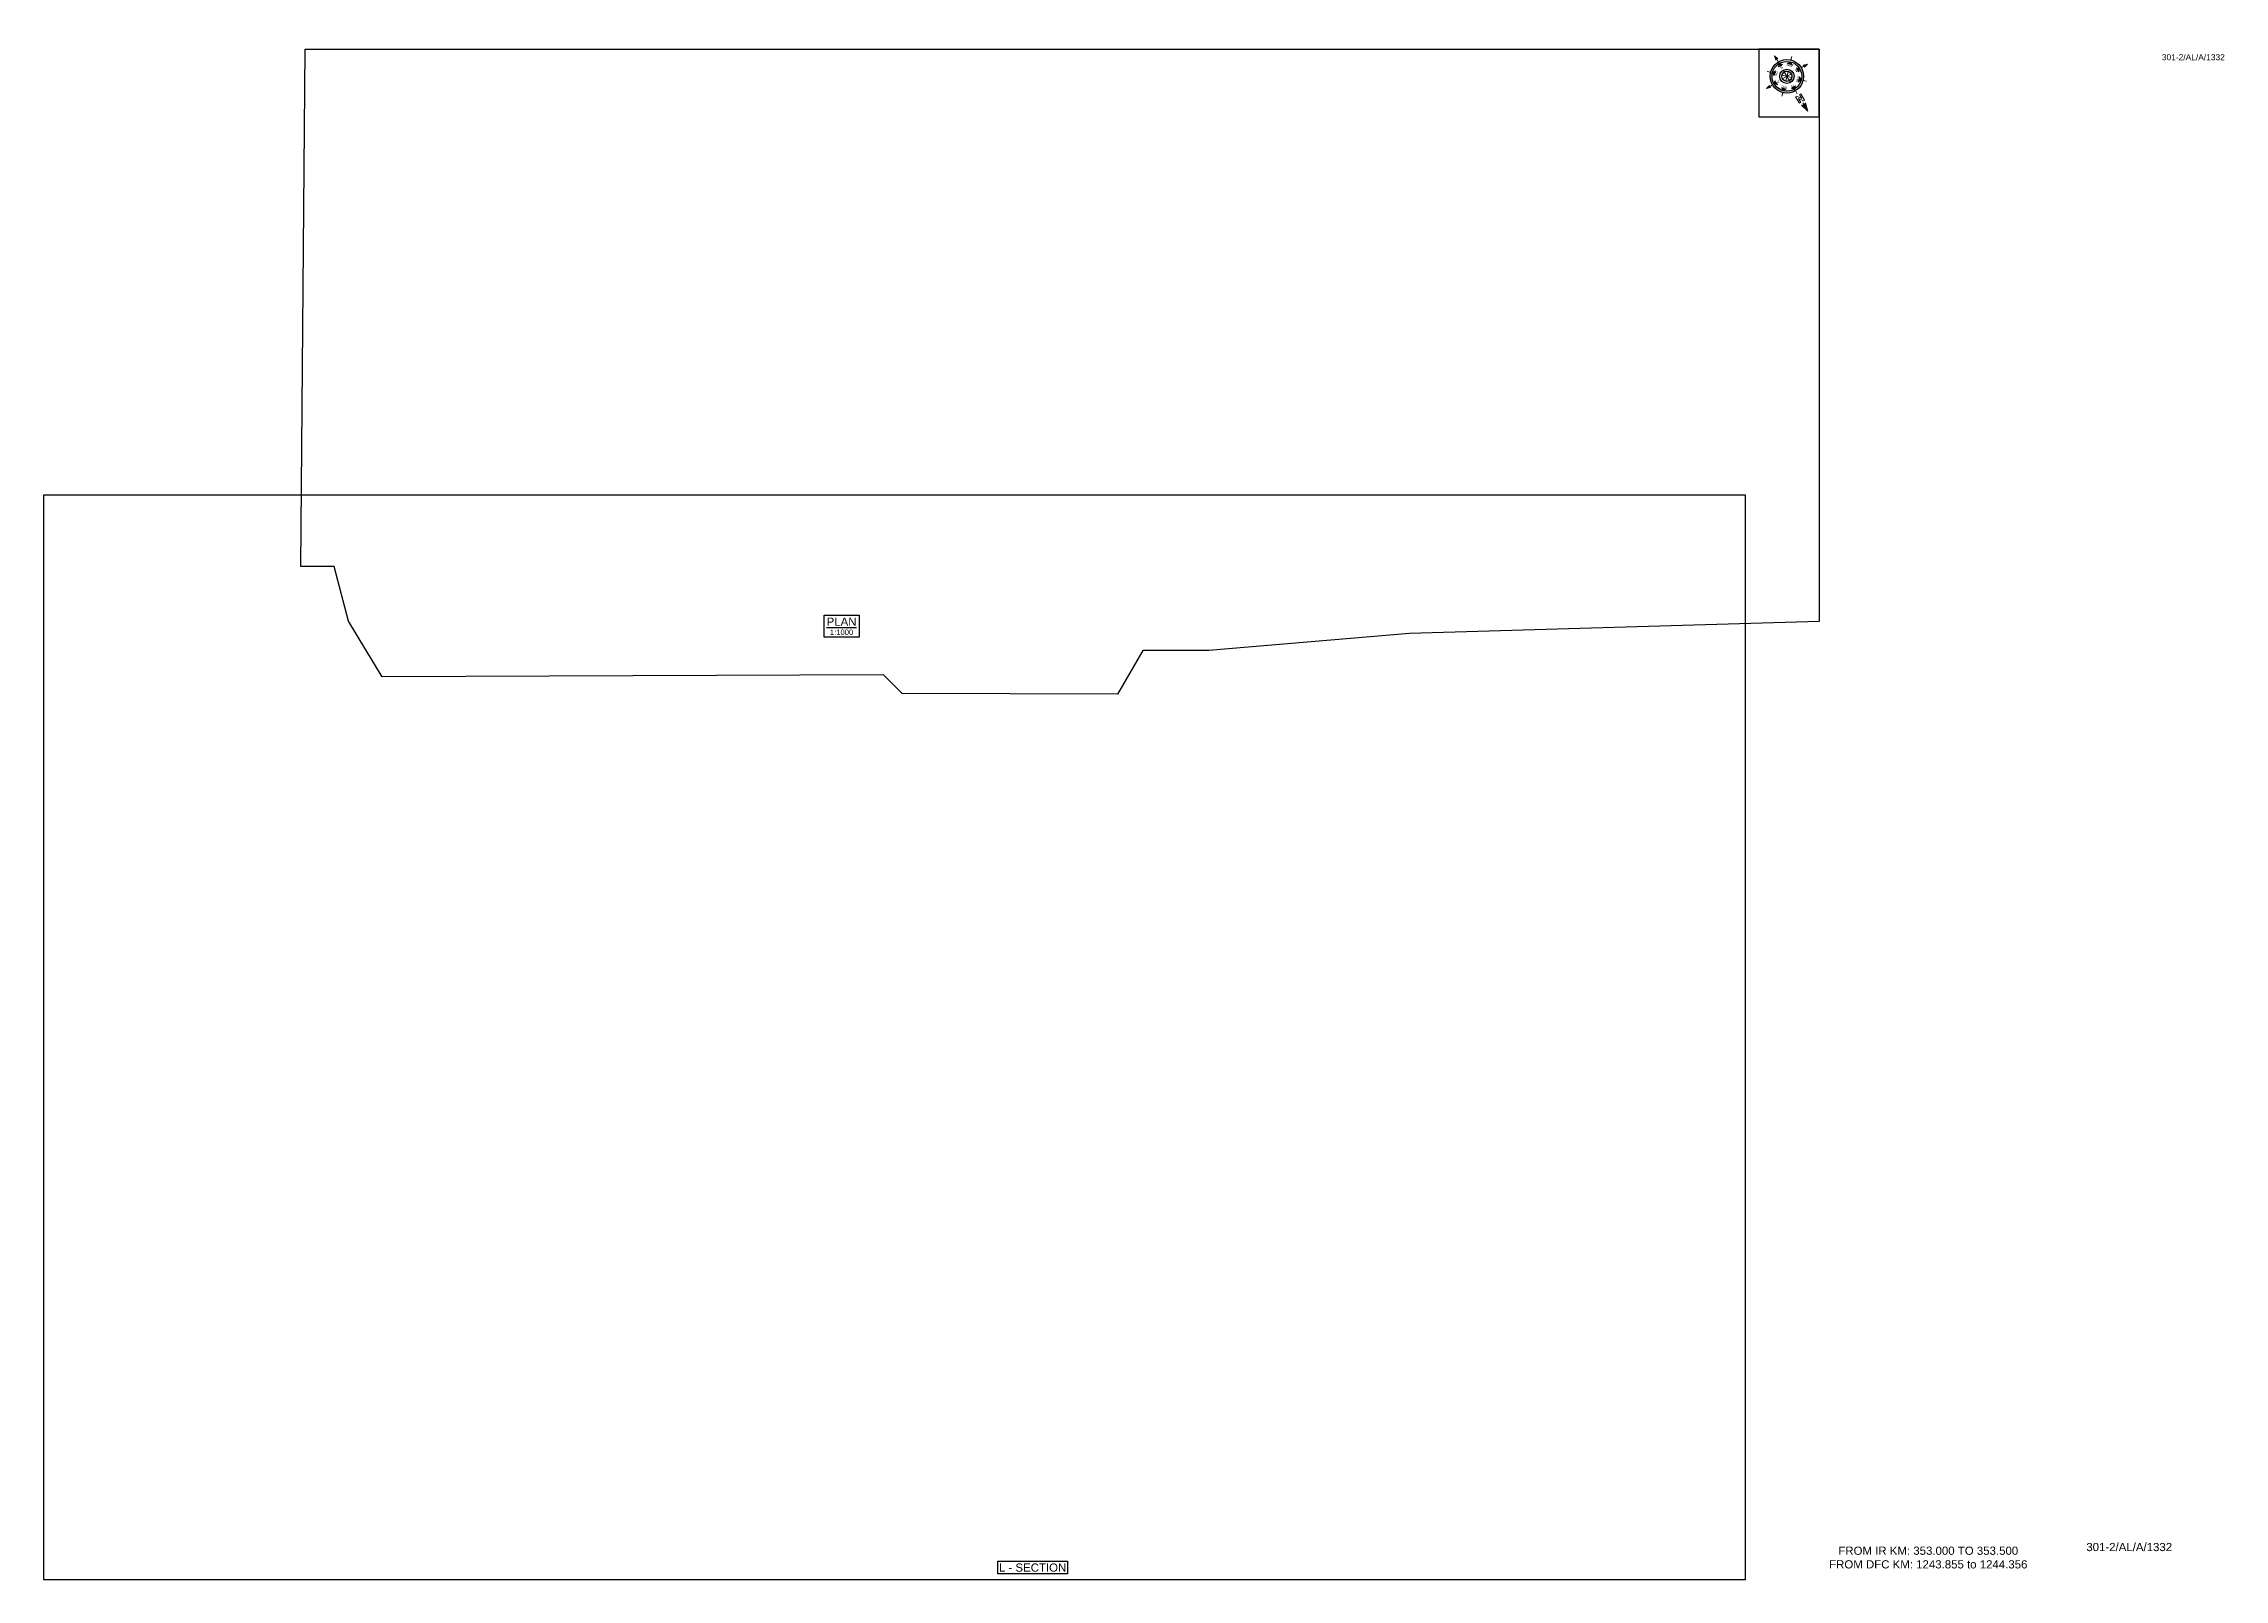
# Paper-space layout '1232' of a CAD drawing. Header units: metres. Extents: x 25 to 825, y 18 to 581.
import ezdxf
from ezdxf.enums import TextEntityAlignment as Align

# ---------------------------------------------------------------- set-up
doc = ezdxf.new("R2010")
doc.units = ezdxf.units.M
doc.header["$MEASUREMENT"] = 0
doc.layers.get('Defpoints').update_dxf_attribs({"color": 5})
doc.layers.add('title', color=7, linetype='Continuous')
doc.styles.get("Standard").update_dxf_attribs({"font": 'arial.ttf'})
doc.styles.add('Style-Arial', font='arial.ttf')

# ---------------------------------------------------------------- blocks, each defined once
blk = doc.blocks.new('N')
for points in [[(0, 8.41), (-0.49, 6.68), (0, 6.93)], [(0.49, 6.68), (0, 6.93), (0, 8.41)], [(-4.93, 0), (-4.07, 0.25), (-4.19, 0)], [(-4.07, -0.25), (-4.19, 0), (-4.93, 0)], [(-3.08, 0), (-2.59, 0.49), (-2.59, -0.49)], [(-2.18, 2.18), (-1.48, 2.18), (-2.18, 1.48)], [(0, 3.08), (0.49, 2.59), (-0.49, 2.59)], [(2.18, 2.18), (2.18, 1.48), (1.48, 2.18)], [(3.08, 0), (2.59, -0.49), (2.59, 0.49)], [(4.07, 0.25), (4.19, 0), (4.93, 0)], [(4.93, 0), (4.07, -0.25), (4.19, 0)], [(-2.18, -2.18), (-2.18, -1.48), (-1.48, -2.18)], [(0, -3.08), (-0.49, -2.59), (0.49, -2.59)], [(0, -4.93), (-0.25, -4.07), (0, -4.19)], [(0.25, -4.07), (0, -4.19), (0, -4.93)], [(2.18, -2.18), (1.48, -2.18), (2.18, -1.48)]]:
    blk.add_hatch(color=7).paths.add_polyline_path(points, flags=0)
h = blk.add_hatch(color=7)
h.paths.add_polyline_path([(0, -3.08), (0, -3.46, 1), (0, 3.46), (0, 3.08, -1)])
h.paths.add_polyline_path([(0, 1.05), (0, 1.48, 1), (0, -1.48), (0, -1.05, -1)])
at = {"color": 7, "linetype": 'ByBlock', "lineweight": 13}
for p, q in [((-0.61, 4.57), (-0.61, 6.12)), ((-0.61, 6.12), (-0.3, 6.12)), ((-0.3, 6.12), (0.32, 5.19)), ((0.32, 4.57), (-0.3, 5.5)), ((-0.3, 5.5), (-0.3, 4.57)), ((0.32, 5.19), (0.32, 6.12)), ((0.32, 6.12), (0.64, 6.12)), ((0.64, 6.12), (0.64, 4.57))]:
    blk.add_line(p, q, dxfattribs=at)
at = {"color": 7, "lineweight": 13}
for p, q in [((0, 6.41), (0, 7.28)), ((-3.46, 0), (-4.19, 0)), ((-2.45, 2.45), (-2.97, 2.97)), ((1.05, 0), (-1.05, 0)), ((-1.05, 0), (1.05, 0)), ((-0.74, 0.74), (0.74, -0.74)), ((0.74, 0.74), (-0.74, -0.74)), ((0.74, -0.74), (-0.74, 0.74)), ((-0.74, -0.74), (0.74, 0.74)), ((0, 3.46), (0, 4.19)), ((0, 3.46), (0, 3.08)), ((0, 1.05), (0, 1.48)), ((0, 1.05), (0, -1.05)), ((0, -1.05), (0, 1.05)), ((2.45, 2.45), (2.97, 2.97)), ((3.46, 0), (4.19, 0)), ((-2.45, -2.45), (-2.97, -2.97)), ((0, -1.05), (0, -1.48)), ((0, -3.46), (0, -3.08)), ((0, -3.46), (0, -4.19)), ((2.45, -2.45), (2.97, -2.97))]:
    blk.add_line(p, q, dxfattribs=at)
at = {"color": 7, "linetype": 'ByBlock', "lineweight": 13}
for points in [[(-0.3, 4.57), (-0.61, 4.57)], [(0.32, 4.57), (0.64, 4.57)]]:
    blk.add_lwpolyline(points, dxfattribs=at)
at = {"color": 7, "lineweight": 13}
for points in [[(0, 8.41), (-0.49, 6.68), (0, 6.93), (0, 6.93)], [(0.49, 6.68), (0, 6.93), (0, 8.41), (0, 8.41)], [(-4.93, 0), (-4.07, 0.25), (-4.19, 0), (-4.19, 0)], [(-4.07, -0.25), (-4.19, 0), (-4.93, 0), (-4.93, 0)], [(-3.08, 0), (-2.59, 0.49), (-2.59, -0.49), (-2.59, -0.49)], [(-2.18, 2.18), (-1.48, 2.18), (-2.18, 1.48), (-2.18, 1.48)], [(0, 3.08), (0.49, 2.59), (-0.49, 2.59), (-0.49, 2.59)], [(2.18, 2.18), (2.18, 1.48), (1.48, 2.18), (1.48, 2.18)], [(3.08, 0), (2.59, -0.49), (2.59, 0.49), (2.59, 0.49)], [(4.07, 0.25), (4.19, 0), (4.93, 0), (4.93, 0)], [(4.93, 0), (4.07, -0.25), (4.19, 0), (4.19, 0)], [(-2.18, -2.18), (-2.18, -1.48), (-1.48, -2.18), (-1.48, -2.18)], [(0, -3.08), (-0.49, -2.59), (0.49, -2.59), (0.49, -2.59)], [(0, -4.93), (-0.25, -4.07), (0, -4.19), (0, -4.19)], [(0.25, -4.07), (0, -4.19), (0, -4.93), (0, -4.93)], [(2.18, -2.18), (1.48, -2.18), (2.18, -1.48), (2.18, -1.48)]]:
    blk.add_lwpolyline(points, close=True, dxfattribs=at)
at = {"color": 7}
for radius in [3.46, 3.08, 1.48, 1.05]:
    blk.add_circle((0, 0), radius, dxfattribs=at)
for s, rotation, p in [('W', 90, (-2.1, 0)), ('NW', 45, (-1.48, 1.48)), ('NE', 315, (1.48, 1.48)), ('E', 270, (1.97, 0)), ('SW', 135, (-1.48, -1.48)), ('SE', 225, (1.48, -1.48))]:
    blk.add_text(s, height=0.6, rotation=rotation, dxfattribs=at).set_placement(p, align=Align.CENTER)
for s, p in [('N', (0, 2.1)), ('S', (0, -2.47))]:
    blk.add_text(s, height=0.6, dxfattribs=at).set_placement(p, align=Align.CENTER)

psp = doc.layouts.new('1232')

# ---------------------------------------------------------------- linework, layer by layer
psp.add_lwpolyline([(374.97, 20.02), (374.97, 24.62), (400.5, 24.62), (400.5, 20.02)], close=True)
at = {"layer": 'Defpoints'}
psp.add_lwpolyline([(25.3, 17.99), (649, 17.99), (649, 415.41), (25.3, 415.41)], close=True, dxfattribs=at)
at = {"layer": 'title', "color": 7, "linetype": 'Continuous', "lineweight": -3}
psp.add_lwpolyline([(311.35, 371.51), (324.24, 371.51), (324.24, 363.36), (311.35, 363.36)], close=True, dxfattribs=at)

# ---------------------------------------------------------------- texts
at = {"style": 'Style-Arial'}
for height, p in [(2.2, (801.62, 574.91)), (3, (773.92, 28.36))]:
    psp.add_text('301-2/AL/A/1332', height=height, dxfattribs=at).set_placement(p)
at = {"insert": (663.59, 30.01), "char_height": 3, "attachment_point": 1, "style": 'Style-Arial'}
psp.add_mtext_dynamic_manual_height_columns('\\pxqc;FROM IR KM: 353.000 TO 353.500\\P{\\C1;FROM DFC KM: 1243.855 to 1244.356}', width=104.8357, gutter_width=17.5, heights=[0], dxfattribs=at)
at = {"layer": 'title', "color": 7, "linetype": 'Continuous', "lineweight": -3, "style": 'Style-Arial'}
for s, height, p in [('%%UPLAN', 3, (317.74, 369.07)), ('1:1000', 2, (317.74, 365.2))]:
    psp.add_text(s, height=height, dxfattribs=at).set_placement(p, align=Align.MIDDLE)
at = {"layer": 'title', "style": 'Style-Arial'}
psp.add_text('L - SECTION', height=3, rotation=0.00006, dxfattribs=at).set_placement((387.75, 22.32), align=Align.MIDDLE_CENTER)

# ---------------------------------------------------------------- viewports
at = {"layer": 'Defpoints'}
vp = psp.add_viewport(center=(337.15, 216.7), size=(623.7, 397.4144), view_center_point=(24204.22, -5040.71), view_height=397.4144, status=3, dxfattribs=at)
vp.dxf.flags = 0x10000  # cut along an outline
vp.dxf.clipping_boundary_handle = psp.add_lwpolyline([(25.3, 17.99), (649, 17.99), (649, 415.41), (25.3, 415.41)], format="xyb", close=True, dxfattribs={"invisible": 1}).dxf.handle

# ---------------------------------------------------------------- wipeouts: each hides what was drawn before it
psp.add_wipeout([(653.96, 579), (676, 579), (676, 554.19), (653.96, 554.19)])

# ---------------------------------------------------------------- next in the draw order: linework, layer by layer
psp.add_lwpolyline([(676, 579), (653.96, 579), (653.96, 554.19), (676, 554.19)], close=True)
psp.add_lwpolyline([(121.17, 579), (676, 579), (676, 369.19), (525.87, 364.69), (452.38, 358.48), (428.16, 358.54), (418.84, 342.54), (340, 342.7), (333.08, 349.6), (149.35, 348.91), (137.07, 369.32), (131.78, 389.36), (119.57, 389.36)], close=True, dxfattribs=at)

# ---------------------------------------------------------------- next in the draw order: block references
at = {"xscale": 1.771541522973351, "yscale": 1.771541522973351, "zscale": 1.771541522973351, "rotation": 210.9426885564493}
psp.add_blockref('N', (664.2, 569), dxfattribs=at)

# ---------------------------------------------------------------- next in the draw order: viewports
at = {"layer": 'Defpoints', "view_twist_angle": 210.94268856}
vp = psp.add_viewport(center=(397.78, 460.77), size=(556.43, 236.4582), view_center_point=(1237968.1, -3231708.25), view_height=236.4582, dxfattribs=at)
vp.dxf.flags = 0x10000  # cut along an outline
vp.dxf.clipping_boundary_handle = psp.add_lwpolyline([(121.17, 579), (676, 579), (676, 369.19), (525.87, 364.69), (452.38, 358.48), (428.16, 358.54), (418.84, 342.54), (340, 342.7), (333.08, 349.6), (149.35, 348.91), (137.07, 369.32), (131.78, 389.36), (119.57, 389.36)], format="xyb", close=True, dxfattribs={"invisible": 1}).dxf.handle

doc.saveas('drawing.dxf')
